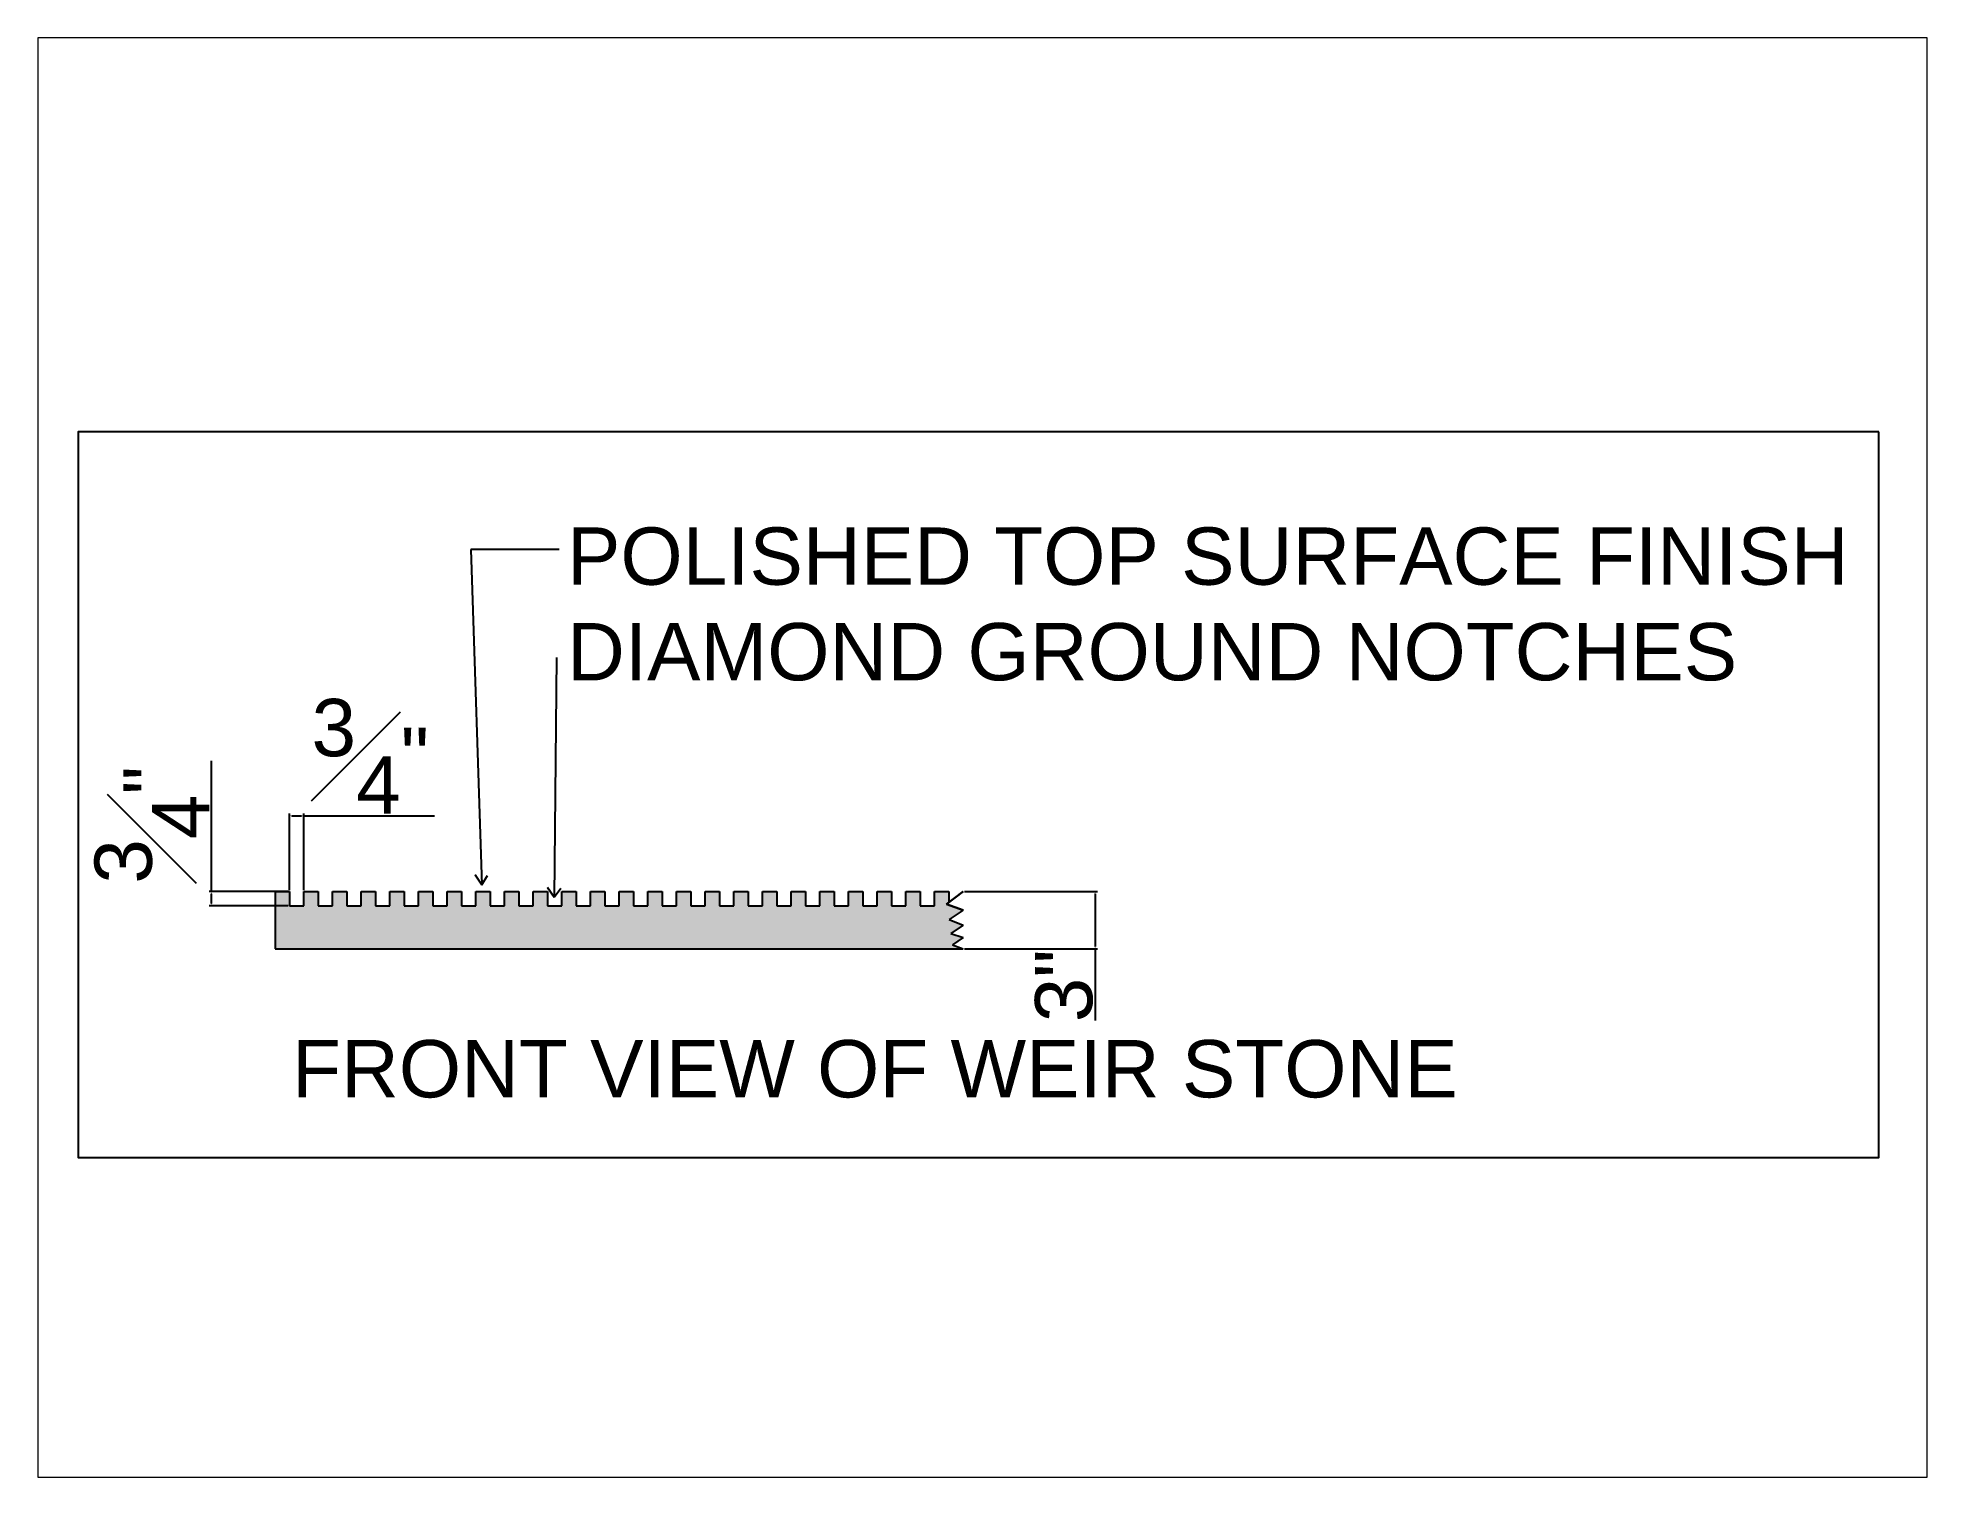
# Paper-space layout 'Layout1' of a CAD drawing. Header units: inches. Extents: x 0.63 to 9.03, y 0.8 to 7.2.
# The model-space entities are those that its viewports show. They can reach past a viewport. Long polylines and large blocks are cut down to what shows.
import ezdxf

# ---------------------------------------------------------------- set-up
doc = ezdxf.new("R2010")
doc.units = ezdxf.units.IN
doc.header["$MEASUREMENT"] = 0
doc.layers.add('View Port', color=7, linetype='Continuous', plot=False)
doc.styles.add('Notes', font='arial.ttf', dxfattribs={"height": 0.125})
doc.styles.get("Standard").update_dxf_attribs({"font": 'arial.ttf'})
doc.dimstyles.new('Manufacturing', dxfattribs={"dimtxt": 0.125, "dimasz": 0.125, "dimexe": 0.125, "dimexo": 0.0625, "dimgap": 0.09, "dimtad": 1, "dimdec": 5, "dimzin": 3, "dimdsep": 46, "dimlunit": 4, "dimtxsty": 'Standard', "dimcen": 0.125, "dimazin": 2, "dimtfac": 1, "dimtdec": 5, "dimtofl": 0, "dimtmove": 0, "dimatfit": 3, "dimfxl": 1, "dimfrac": 1, "dimtolj": 1, "dimtzin": 0, "dimarcsym": 0})

# ---------------------------------------------------------------- blocks, each defined once
blk = doc.blocks.new('*D366')
at = {"color": 0, "lineweight": -2, "transparency": 16777216}
for p, q in [((15465.84, -2875.932), (15465.84, -2871.92)), ((15465.965, -2872.045), (15466.465, -2872.045)), ((15466.59, -2875.932), (15466.59, -2871.92)), ((15466.59, -2872.045), (15473.426, -2872.045))]:
    blk.add_line(p, q, dxfattribs=at)
at = {"color": 0, "transparency": 16777216}
for points in [[(15465.965, -2872.024), (15465.965, -2872.066), (15465.84, -2872.045)], [(15466.465, -2872.024), (15466.465, -2872.066), (15466.59, -2872.045)]]:
    blk.add_solid(points, dxfattribs=at)
at = {"layer": 'Defpoints', "color": 0, "transparency": 16777216}
for p in [(15466.59, -2872.045), (15465.84, -2875.994), (15466.59, -2875.994)]:
    blk.add_point(p, dxfattribs=at)
at = {"color": 0, "transparency": 16777216, "insert": (15470.07, -2868.922), "char_height": 3, "attachment_point": 5}
blk.add_mtext('\\A1;{\\H1.000000x;\\S3#4;}"', dxfattribs=at)
blk = doc.blocks.new('*D367')
at = {"color": 0, "lineweight": -2, "transparency": 16777216}
for p, q in [((15461.763, -2875.994), (15461.763, -2869.158)), ((15465.777, -2875.994), (15461.638, -2875.994)), ((15465.777, -2876.744), (15461.638, -2876.744)), ((15461.763, -2876.619), (15461.763, -2876.119))]:
    blk.add_line(p, q, dxfattribs=at)
at = {"color": 0, "transparency": 16777216}
for points in [[(15461.742, -2876.119), (15461.784, -2876.119), (15461.763, -2875.994)], [(15461.742, -2876.619), (15461.784, -2876.619), (15461.763, -2876.744)]]:
    blk.add_solid(points, dxfattribs=at)
at = {"layer": 'Defpoints', "color": 0, "transparency": 16777216}
for p in [(15461.763, -2875.994), (15465.84, -2875.994), (15465.84, -2876.744)]:
    blk.add_point(p, dxfattribs=at)
at = {"color": 0, "transparency": 16777216, "insert": (15458.64, -2872.514), "char_height": 3, "attachment_point": 5, "rotation": 90}
blk.add_mtext('\\A1;{\\H1.000000x;\\S3#4;}"', dxfattribs=at)
blk = doc.blocks.new('*D370')
at = {"color": 0, "lineweight": -2, "transparency": 16777216}
for p, q in [((15501.152, -2875.994), (15508.116, -2875.994)), ((15507.991, -2876.119), (15507.991, -2878.869)), ((15501.152, -2878.994), (15508.116, -2878.994)), ((15507.991, -2878.994), (15507.991, -2882.745))]:
    blk.add_line(p, q, dxfattribs=at)
at = {"color": 0, "transparency": 16777216}
for points in [[(15507.971, -2876.119), (15508.012, -2876.119), (15507.991, -2875.994)], [(15507.971, -2878.869), (15508.012, -2878.869), (15507.991, -2878.994)]]:
    blk.add_solid(points, dxfattribs=at)
at = {"layer": 'Defpoints', "color": 0, "transparency": 16777216}
for p in [(15501.09, -2875.994), (15501.09, -2878.994), (15507.991, -2878.994)]:
    blk.add_point(p, dxfattribs=at)
at = {"color": 0, "transparency": 16777216, "insert": (15506.369, -2880.932), "char_height": 3, "attachment_point": 5, "rotation": 90}
blk.add_mtext('\\A1;3"', dxfattribs=at)

msp = doc.modelspace()

# ---------------------------------------------------------------- hatches: boundary and pattern name
msp.add_hatch(color=0).paths.add_polyline_path([(15501.089524, -2878.994232), (15500.538812, -2878.788914), (15501.089524, -2878.413662), (15500.444911, -2878.202554), (15501.089524, -2877.756933), (15500.35101, -2877.463766), (15501.089524, -2876.971232), (15500.221855, -2876.66635), (15500.339524, -2876.575201), (15500.339524, -2875.994232), (15499.589524, -2875.994232), (15499.589524, -2876.744232), (15498.839524, -2876.744232), (15498.839524, -2875.994232), (15498.089524, -2875.994232), (15498.089524, -2876.744232), (15497.339524, -2876.744232), (15497.339524, -2875.994232), (15496.589524, -2875.994232), (15496.589524, -2876.744232), (15495.839524, -2876.744232), (15495.839524, -2875.994232), (15495.089524, -2875.994232), (15495.089524, -2876.744232), (15494.339524, -2876.744232), (15494.339524, -2875.994232), (15493.589524, -2875.994232), (15493.589524, -2876.744232), (15492.839524, -2876.744232), (15492.839524, -2875.994232), (15492.089524, -2875.994232), (15492.089524, -2876.744232), (15491.339524, -2876.744232), (15491.339524, -2875.994232), (15490.589524, -2875.994232), (15490.589524, -2876.744232), (15489.839524, -2876.744232), (15489.839524, -2875.994232), (15489.089524, -2875.994232), (15489.089524, -2876.744232), (15488.339524, -2876.744232), (15488.339524, -2875.994232), (15487.589524, -2875.994232), (15487.589524, -2876.744232), (15486.839524, -2876.744232), (15486.839524, -2875.994232), (15486.089524, -2875.994232), (15486.089524, -2876.744232), (15485.339524, -2876.744232), (15485.339524, -2875.994232), (15484.589524, -2875.994232), (15484.589524, -2876.744232), (15483.839524, -2876.744232), (15483.839524, -2875.994232), (15483.089524, -2875.994232), (15483.089524, -2876.744232), (15482.339524, -2876.744232), (15482.339524, -2875.994232), (15481.589524, -2875.994232), (15481.589524, -2876.744232), (15480.839524, -2876.744232), (15480.839524, -2875.994232), (15480.089524, -2875.994232), (15480.089524, -2876.744232), (15479.339524, -2876.744232), (15479.339524, -2875.994232), (15478.589524, -2875.994232), (15478.589524, -2876.744232), (15477.839524, -2876.744232), (15477.839524, -2875.994232), (15477.089524, -2875.994232), (15477.089524, -2876.744232), (15476.339524, -2876.744232), (15476.339524, -2875.994232), (15475.589524, -2875.994232), (15475.589524, -2876.744232), (15474.839524, -2876.744232), (15474.839524, -2875.994232), (15474.089524, -2875.994232), (15474.089524, -2876.744232), (15473.339524, -2876.744232), (15473.339524, -2875.994232), (15472.589524, -2875.994232), (15472.589524, -2876.744232), (15471.839524, -2876.744232), (15471.839524, -2875.994232), (15471.089524, -2875.994232), (15471.089524, -2876.744232), (15470.339524, -2876.744232), (15470.339524, -2875.994232), (15469.589524, -2875.994232), (15469.589524, -2876.744232), (15468.839524, -2876.744232), (15468.839524, -2875.994232), (15468.089524, -2875.994232), (15468.089524, -2876.744232), (15467.339524, -2876.744232), (15467.339524, -2875.994232), (15466.589524, -2875.994232), (15466.589524, -2876.744232), (15465.839524, -2876.744232), (15465.839524, -2875.994232), (15465.089524, -2875.994232), (15465.089524, -2878.994232)])

# ---------------------------------------------------------------- linework, layer by layer
at = {"color": 1}
for p, q in [((15479.948783, -2858.107068), (15475.326696, -2858.107068)), ((15475.326696, -2858.107068), (15475.903902, -2875.654391)), ((15479.814584, -2863.746833), (15479.684874, -2876.288463)), ((15475.903902, -2875.654391), (15475.551414, -2875.135153)), ((15475.551414, -2875.135153), (15475.903902, -2875.654391)), ((15475.903902, -2875.654391), (15476.192644, -2875.1601)), ((15479.684874, -2876.288463), (15479.341422, -2875.792894)), ((15479.341422, -2875.792894), (15479.684874, -2876.288463)), ((15479.684874, -2876.288463), (15480.030655, -2875.81691))]:
    msp.add_line(p, q, dxfattribs=at)
at = {"color": 7}
for p, q in [((15465.089524, -2875.994232), (15465.089524, -2878.994232)), ((15465.089524, -2875.994232), (15465.839524, -2875.994232)), ((15465.839524, -2875.994232), (15465.839524, -2876.744232)), ((15465.839524, -2876.744232), (15466.589524, -2876.744232)), ((15466.589524, -2875.994232), (15467.339524, -2875.994232)), ((15466.589524, -2876.744232), (15466.589524, -2875.994232)), ((15467.339524, -2875.994232), (15467.339524, -2876.744232)), ((15467.339524, -2876.744232), (15468.089524, -2876.744232)), ((15468.089524, -2875.994232), (15468.839524, -2875.994232)), ((15468.089524, -2876.744232), (15468.089524, -2875.994232)), ((15468.839524, -2875.994232), (15468.839524, -2876.744232)), ((15468.839524, -2876.744232), (15469.589524, -2876.744232)), ((15469.589524, -2875.994232), (15470.339524, -2875.994232)), ((15469.589524, -2876.744232), (15469.589524, -2875.994232)), ((15470.339524, -2875.994232), (15470.339524, -2876.744232)), ((15470.339524, -2876.744232), (15471.089524, -2876.744232)), ((15471.089524, -2875.994232), (15471.839524, -2875.994232)), ((15471.089524, -2876.744232), (15471.089524, -2875.994232)), ((15471.839524, -2875.994232), (15471.839524, -2876.744232)), ((15471.839524, -2876.744232), (15472.589524, -2876.744232)), ((15472.589524, -2875.994232), (15473.339524, -2875.994232)), ((15472.589524, -2876.744232), (15472.589524, -2875.994232)), ((15473.339524, -2875.994232), (15473.339524, -2876.744232)), ((15473.339524, -2876.744232), (15474.089524, -2876.744232)), ((15474.089524, -2875.994232), (15474.839524, -2875.994232)), ((15474.089524, -2876.744232), (15474.089524, -2875.994232)), ((15474.839524, -2875.994232), (15474.839524, -2876.744232)), ((15474.839524, -2876.744232), (15475.589524, -2876.744232)), ((15475.589524, -2875.994232), (15476.339524, -2875.994232)), ((15475.589524, -2876.744232), (15475.589524, -2875.994232)), ((15476.339524, -2875.994232), (15476.339524, -2876.744232)), ((15476.339524, -2876.744232), (15477.089524, -2876.744232)), ((15477.089524, -2875.994232), (15477.839524, -2875.994232)), ((15477.089524, -2876.744232), (15477.089524, -2875.994232)), ((15477.839524, -2875.994232), (15477.839524, -2876.744232)), ((15477.839524, -2876.744232), (15478.589524, -2876.744232)), ((15478.589524, -2875.994232), (15479.339524, -2875.994232)), ((15478.589524, -2876.744232), (15478.589524, -2875.994232)), ((15479.339524, -2875.994232), (15479.339524, -2876.744232)), ((15479.339524, -2876.744232), (15480.089524, -2876.744232)), ((15480.089524, -2875.994232), (15480.839524, -2875.994232)), ((15480.089524, -2876.744232), (15480.089524, -2875.994232)), ((15480.839524, -2875.994232), (15480.839524, -2876.744232)), ((15480.839524, -2876.744232), (15481.589524, -2876.744232)), ((15481.589524, -2875.994232), (15482.339524, -2875.994232)), ((15481.589524, -2876.744232), (15481.589524, -2875.994232)), ((15482.339524, -2875.994232), (15482.339524, -2876.744232)), ((15482.339524, -2876.744232), (15483.089524, -2876.744232)), ((15483.089524, -2875.994232), (15483.839524, -2875.994232)), ((15483.089524, -2876.744232), (15483.089524, -2875.994232)), ((15483.839524, -2875.994232), (15483.839524, -2876.744232)), ((15483.839524, -2876.744232), (15484.589524, -2876.744232)), ((15484.589524, -2875.994232), (15485.339524, -2875.994232)), ((15484.589524, -2876.744232), (15484.589524, -2875.994232)), ((15485.339524, -2875.994232), (15485.339524, -2876.744232)), ((15485.339524, -2876.744232), (15486.089524, -2876.744232)), ((15486.089524, -2875.994232), (15486.839524, -2875.994232)), ((15486.089524, -2876.744232), (15486.089524, -2875.994232)), ((15486.839524, -2875.994232), (15486.839524, -2876.744232)), ((15486.839524, -2876.744232), (15487.589524, -2876.744232)), ((15487.589524, -2875.994232), (15488.339524, -2875.994232)), ((15487.589524, -2876.744232), (15487.589524, -2875.994232)), ((15488.339524, -2875.994232), (15488.339524, -2876.744232)), ((15488.339524, -2876.744232), (15489.089524, -2876.744232)), ((15489.089524, -2875.994232), (15489.839524, -2875.994232)), ((15489.089524, -2876.744232), (15489.089524, -2875.994232)), ((15489.839524, -2875.994232), (15489.839524, -2876.744232)), ((15489.839524, -2876.744232), (15490.589524, -2876.744232)), ((15490.589524, -2875.994232), (15491.339524, -2875.994232)), ((15490.589524, -2876.744232), (15490.589524, -2875.994232)), ((15491.339524, -2875.994232), (15491.339524, -2876.744232)), ((15491.339524, -2876.744232), (15492.089524, -2876.744232)), ((15492.089524, -2875.994232), (15492.839524, -2875.994232)), ((15492.089524, -2876.744232), (15492.089524, -2875.994232)), ((15492.839524, -2875.994232), (15492.839524, -2876.744232)), ((15492.839524, -2876.744232), (15493.589524, -2876.744232)), ((15493.589524, -2875.994232), (15494.339524, -2875.994232)), ((15493.589524, -2876.744232), (15493.589524, -2875.994232)), ((15494.339524, -2875.994232), (15494.339524, -2876.744232)), ((15494.339524, -2876.744232), (15495.089524, -2876.744232)), ((15495.089524, -2875.994232), (15495.839524, -2875.994232)), ((15495.089524, -2876.744232), (15495.089524, -2875.994232)), ((15495.839524, -2875.994232), (15495.839524, -2876.744232)), ((15495.839524, -2876.744232), (15496.589524, -2876.744232)), ((15496.589524, -2875.994232), (15497.339524, -2875.994232)), ((15496.589524, -2876.744232), (15496.589524, -2875.994232)), ((15497.339524, -2875.994232), (15497.339524, -2876.744232)), ((15497.339524, -2876.744232), (15498.089524, -2876.744232)), ((15498.089524, -2875.994232), (15498.839524, -2875.994232)), ((15498.089524, -2876.744232), (15498.089524, -2875.994232)), ((15498.839524, -2875.994232), (15498.839524, -2876.744232)), ((15498.839524, -2876.744232), (15499.589524, -2876.744232)), ((15499.589524, -2875.994232), (15500.339524, -2875.994232)), ((15499.589524, -2876.744232), (15499.589524, -2875.994232)), ((15501.089524, -2875.994232), (15500.221855, -2876.66635)), ((15500.221855, -2876.66635), (15501.089524, -2875.994232)), ((15500.221855, -2876.66635), (15501.089524, -2875.994232)), ((15501.089524, -2876.971232), (15500.221855, -2876.66635)), ((15500.221855, -2876.66635), (15501.089524, -2876.971232)), ((15500.339524, -2875.994232), (15500.339524, -2876.575201)), ((15501.089524, -2876.971232), (15500.35101, -2877.463766)), ((15500.35101, -2877.463766), (15501.089524, -2877.756933)), ((15501.089524, -2877.756933), (15500.444911, -2878.202554)), ((15500.444911, -2878.202554), (15501.089524, -2878.413662)), ((15501.089524, -2878.413662), (15500.538812, -2878.788914)), ((15500.538812, -2878.788914), (15501.089524, -2878.994232)), ((15465.089524, -2878.994232), (15501.089524, -2878.994232))]:
    msp.add_line(p, q, dxfattribs=at)
at = {"color": 1}
msp.add_lwpolyline([(15549.00665, -2851.954268), (15454.786333, -2851.954268), (15454.786333, -2889.922114), (15549.00665, -2889.922114)], close=True, dxfattribs=at)

# ---------------------------------------------------------------- texts
at = {"color": 1, "char_height": 3, "attachment_point": 1, "style": 'Notes'}
for s, insert, width in [('POLISHED TOP SURFACE FINISH\\PDIAMOND GROUND NOTCHES', (15480.359695, -2856.949284), 72.55747018), ('FRONT VIEW OF WEIR STONE ', (15465.975594, -2883.773706), 79.89896395)]:
    msp.add_mtext(s, dxfattribs=dict(at, insert=insert, width=width))

# ---------------------------------------------------------------- dimensions: what is measured, and where the dimension line sits
at = {"color": 1}
dim = msp.add_linear_dim(base=(15466.589524, -2872.044987), p1=(15465.839524, -2875.994232), p2=(15466.589524, -2875.994232), dimstyle='Manufacturing', override={"dimtxt": 3}, dxfattribs=at)
dim.commit()
dim.dimension.update_dxf_attribs({"geometry": '*D366', "text_midpoint": (15470.070213, -2868.922245)})
dim = msp.add_linear_dim(base=(15461.762978, -2875.994232), p1=(15465.839524, -2876.744232), p2=(15465.839524, -2875.994232), angle=90, dimstyle='Manufacturing', override={"dimtxt": 3}, dxfattribs=at)
dim.commit()
dim.dimension.update_dxf_attribs({"geometry": '*D367', "text_midpoint": (15458.640236, -2872.513543)})
dim = msp.add_aligned_dim(p1=(15501.089524, -2875.994232), p2=(15501.089524, -2878.994232), distance=6.901922, dimstyle='Manufacturing', override={"dimtxt": 3}, dxfattribs=at)
dim.commit()
dim.dimension.update_dxf_attribs({"geometry": '*D370', "text_midpoint": (15506.368703, -2880.932287)})

psp = doc.layouts.get("Layout1")

# ---------------------------------------------------------------- viewports
at = {"layer": 'View Port'}
psp.add_viewport(center=(4.8289, 4), size=(8.4, 6.4), view_center_point=(15502.101482, -2868.98746), view_height=75.32260756, dxfattribs=at)

doc.saveas('drawing.dxf')
